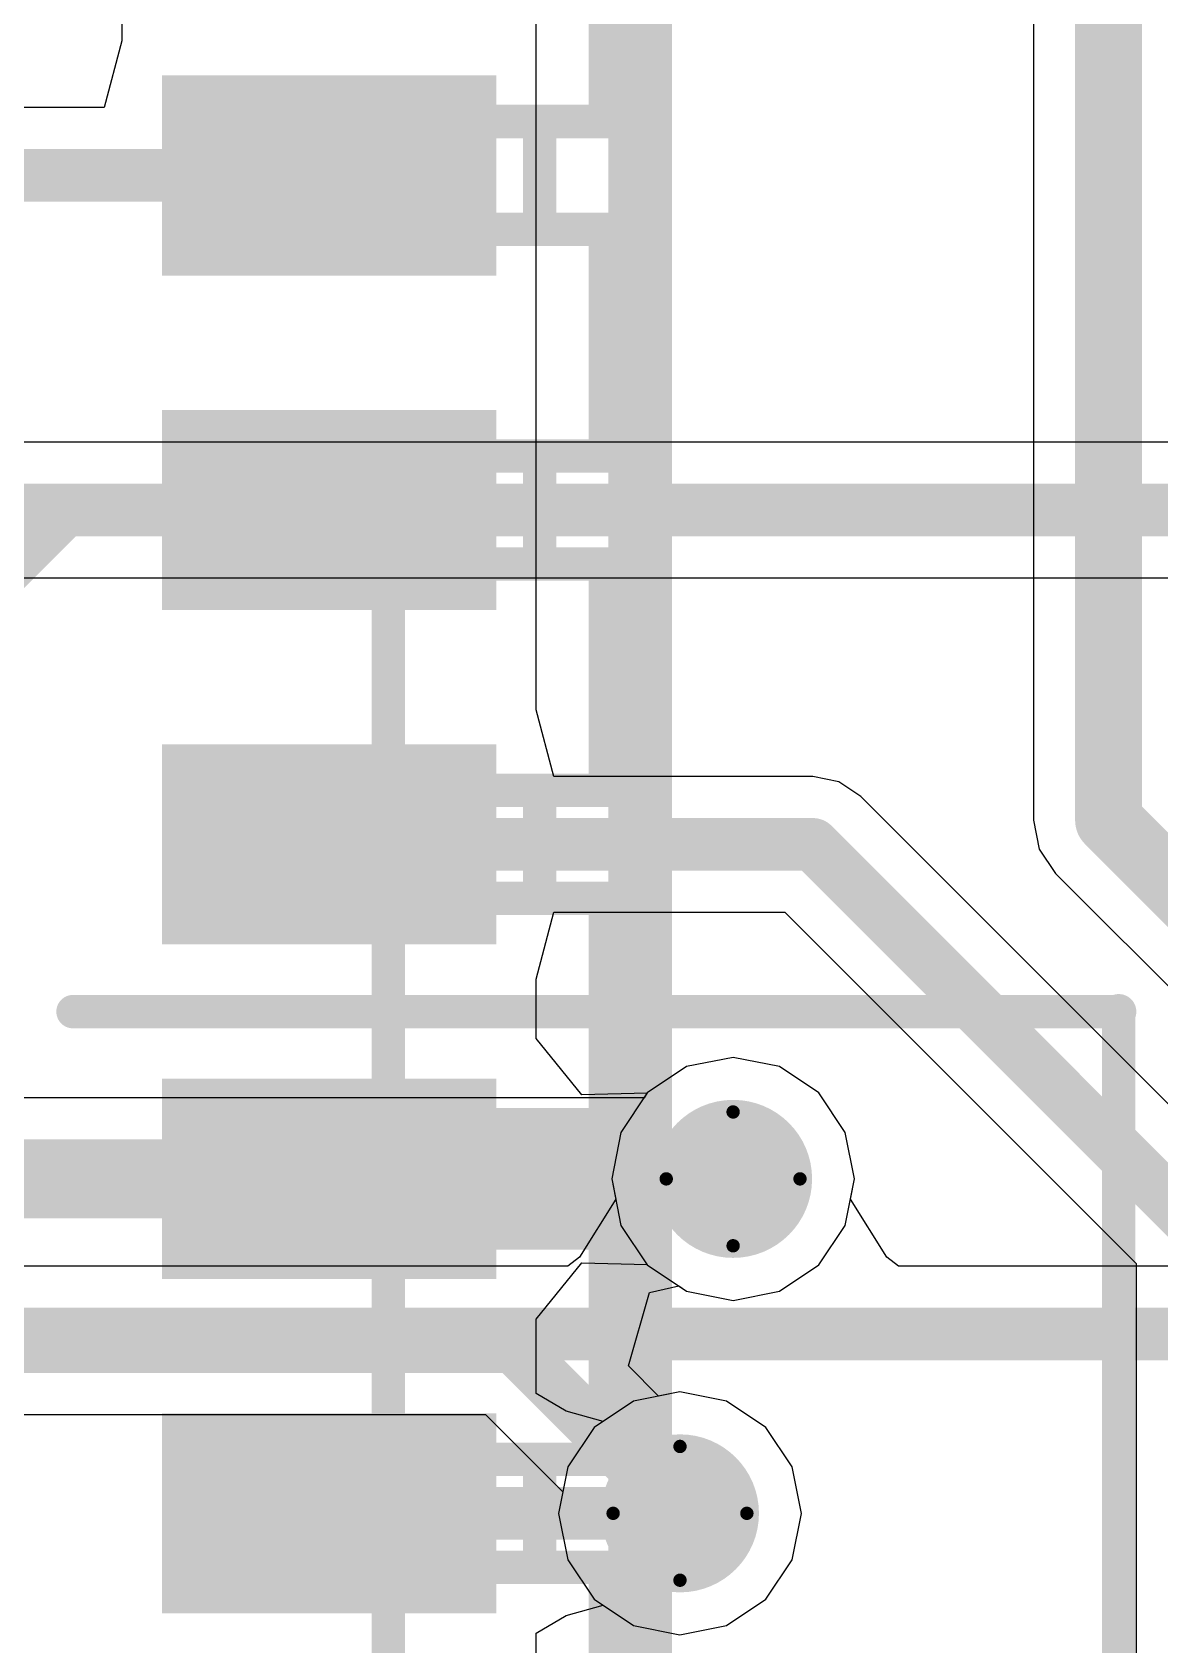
# Model space of a CAD drawing. Header units: millimetres. Extents: x -16 to 330, y -45 to 150.
# Drawn here: x 77.6 to 81.89, y 47.1 to 53.23 of the extents above; entities that cross this region are included whole.
import ezdxf

# ---------------------------------------------------------------- set-up
doc = ezdxf.new("R2010")
doc.units = ezdxf.units.MM
for name, color, linetype in [('BottomLayer', 5, 'Continuous'), ('BottomSolder', 6, 'Continuous'), ('DrillDrawing', 1, 'Continuous'), ('Mechanical13', 56, 'Continuous'), ('MidLayer1', 16, 'Continuous'), ('MidLayer2', 76, 'Continuous'), ('TopLayer', 1, 'Continuous'), ('TopPaste', 8, 'Continuous'), ('TopSolder', 216, 'Continuous'), ('ViaHoleLayer', 16, 'Continuous')]:
    doc.layers.add(name, color=color, linetype=linetype)

# ---------------------------------------------------------------- blocks, each defined once
blk = doc.blocks.new('16_SOIC_73')
at = {"layer": 'TopLayer'}
for points in [[(5.085, -2.16), (6.355, -2.16), (6.355, -2.92), (5.085, -2.92)], [(5.085, -3.43), (6.355, -3.43), (6.355, -4.19), (5.085, -4.19)], [(5.085, -4.7), (6.355, -4.7), (6.355, -5.46), (5.085, -5.46)], [(5.085, -5.97), (6.355, -5.97), (6.355, -6.73), (5.085, -6.73)], [(5.085, -7.24), (6.355, -7.24), (6.355, -8), (5.085, -8)]]:
    blk.add_hatch(color=1, dxfattribs=at).paths.add_polyline_path(points)
at = {"layer": 'TopPaste'}
for points in [[(5.085, -2.16), (6.355, -2.16), (6.355, -2.92), (5.085, -2.92)], [(5.085, -3.43), (6.355, -3.43), (6.355, -4.19), (5.085, -4.19)], [(5.085, -4.7), (6.355, -4.7), (6.355, -5.46), (5.085, -5.46)], [(5.085, -5.97), (6.355, -5.97), (6.355, -6.73), (5.085, -6.73)], [(5.085, -7.24), (6.355, -7.24), (6.355, -8), (5.085, -8)]]:
    blk.add_hatch(color=8, dxfattribs=at).paths.add_polyline_path(points)
at = {"layer": 'TopSolder'}
for points in [[(5.085, -2.16), (6.355, -2.16), (6.355, -2.92), (5.085, -2.92)], [(5.085, -3.43), (6.355, -3.43), (6.355, -4.19), (5.085, -4.19)], [(5.085, -4.7), (6.355, -4.7), (6.355, -5.46), (5.085, -5.46)], [(5.085, -5.97), (6.355, -5.97), (6.355, -6.73), (5.085, -6.73)], [(5.085, -7.24), (6.355, -7.24), (6.355, -8), (5.085, -8)]]:
    blk.add_hatch(color=216, dxfattribs=at).paths.add_polyline_path(points)

msp = doc.modelspace()

# ---------------------------------------------------------------- hatches: boundary and pattern name
at = {"layer": 'BottomLayer'}
h = msp.add_hatch(color=5, dxfattribs=at)
edge = h.paths.add_edge_path()
edge.add_arc((80.2662, 48.8738), 0.3, 0, 360)
h = msp.add_hatch(color=5, dxfattribs=at)
edge = h.paths.add_edge_path()
edge.add_arc((80.0644, 47.6038), 0.3, 0, 360)
at = {"layer": 'BottomSolder'}
h = msp.add_hatch(color=6, dxfattribs=at)
edge = h.paths.add_edge_path()
edge.add_arc((80.2662, 48.8738), 0.15, 0, 360)
h = msp.add_hatch(color=6, dxfattribs=at)
edge = h.paths.add_edge_path()
edge.add_arc((80.0644, 47.6038), 0.15, 0, 360)
at = {"layer": 'MidLayer1'}
h = msp.add_hatch(color=16, dxfattribs=at)
edge = h.paths.add_edge_path()
edge.add_arc((80.2662, 48.8738), 0.3, 0, 360)
h = msp.add_hatch(color=16, dxfattribs=at)
edge = h.paths.add_edge_path()
edge.add_arc((80.0644, 47.6038), 0.3, 0, 360)
at = {"layer": 'MidLayer2'}
h = msp.add_hatch(color=76, dxfattribs=at)
edge = h.paths.add_edge_path()
edge.add_arc((80.2662, 48.8738), 0.3, 0, 360)
h = msp.add_hatch(color=76, dxfattribs=at)
edge = h.paths.add_edge_path()
edge.add_arc((80.0644, 47.6038), 0.3, 0, 360)
at = {"layer": 'TopLayer'}
h = msp.add_hatch(color=1, dxfattribs=at)
edge = h.paths.add_edge_path()
edge.add_arc((80.2662, 48.8738), 0.3, 0, 360)
h = msp.add_hatch(color=1, dxfattribs=at)
edge = h.paths.add_edge_path()
edge.add_arc((80.0644, 47.6038), 0.3, 0, 360)
at = {"layer": 'TopSolder'}
h = msp.add_hatch(color=216, dxfattribs=at)
edge = h.paths.add_edge_path()
edge.add_arc((80.2662, 48.8738), 0.15, 0, 360)
h = msp.add_hatch(color=216, dxfattribs=at)
edge = h.paths.add_edge_path()
edge.add_arc((80.0644, 47.6038), 0.15, 0, 360)
at = {"layer": 'ViaHoleLayer'}
h = msp.add_hatch(color=16, dxfattribs=at)
edge = h.paths.add_edge_path()
edge.add_arc((80.2662, 48.8738), 0.15, 0, 360)
h = msp.add_hatch(color=16, dxfattribs=at)
edge = h.paths.add_edge_path()
edge.add_arc((80.0644, 47.6038), 0.15, 0, 360)

# ---------------------------------------------------------------- linework, layer by layer
at = {"layer": 'BottomLayer'}
for p, q in [((80.0897, 49.3), (79.9401, 49.2)), ((80.2662, 49.3351), (80.0897, 49.3)), ((80.4427, 49.3), (80.2662, 49.3351)), ((80.5924, 49.2), (80.4427, 49.3)), ((79.9281, 49.1821), (75.1486, 49.1821)), ((79.9401, 49.2), (79.9281, 49.1821)), ((80.6924, 49.0503), (80.5924, 49.2)), ((80.7275, 48.8738), (80.6924, 49.0503)), ((80.6924, 48.6973), (80.7275, 48.8738)), ((80.5924, 48.5476), (80.6924, 48.6973)), ((80.4427, 48.4477), (80.5924, 48.5476)), ((79.8683, 48.1639), (79.949, 48.4424)), ((79.949, 48.4424), (80.0602, 48.4674)), ((80.0602, 48.4674), (80.0897, 48.4477)), ((80.0897, 48.4477), (80.2662, 48.4125)), ((80.2662, 48.4125), (80.4427, 48.4477)), ((79.9833, 48.0489), (79.8683, 48.1639)), ((80.0644, 48.0651), (79.9833, 48.0489)), ((80.241, 48.03), (80.0644, 48.0651)), ((80.3906, 47.93), (80.241, 48.03)), ((77.0821, 47.9787), (79.3256, 47.9787)), ((79.3256, 47.9787), (79.6193, 47.685)), ((80.4906, 47.7803), (80.3906, 47.93)), ((80.5257, 47.6038), (80.4906, 47.7803)), ((79.6193, 47.685), (79.6032, 47.6038)), ((79.6032, 47.6038), (79.6383, 47.4273)), ((80.4906, 47.4273), (80.5257, 47.6038)), ((79.6383, 47.4273), (79.7383, 47.2776)), ((80.3906, 47.2776), (80.4906, 47.4273)), ((79.7383, 47.2776), (79.8879, 47.1777)), ((80.241, 47.1777), (80.3906, 47.2776)), ((79.8879, 47.1777), (80.0644, 47.1425)), ((80.0644, 47.1425), (80.241, 47.1777))]:
    msp.add_line(p, q, dxfattribs=at)
for points, const_width in [([(75.1486, 48.8738), (80.2662, 48.8738)], 0.3), ([(75.8966, 48.2361), (79.4322, 48.2361)], 0.2), ([(79.4322, 48.2361), (80.0644, 47.6038)], 0.2)]:
    msp.add_lwpolyline(points, dxfattribs=dict(at, const_width=const_width))
for points, const_width in [([(80.1912, 48.8738, 1), (80.3412, 48.8738, 1)], 0.15), ([(79.3822, 48.2361, 1), (79.4822, 48.2361, 1)], 0.1), ([(79.3822, 48.2361, 1), (79.4822, 48.2361, 1)], 0.1), ([(80.0144, 47.6038, 1), (80.1144, 47.6038, 1)], 0.1)]:
    msp.add_lwpolyline(points, format="xyb", close=True, dxfattribs=dict(at, const_width=const_width))
at = {"layer": 'DrillDrawing', "const_width": 0.0508}
for points in [[(80.0122, 48.8738), (80.2662, 49.1278)], [(80.2662, 49.1278), (80.5202, 48.8738)], [(80.0122, 48.8738), (80.2662, 48.6198)], [(80.2662, 48.6198), (80.5202, 48.8738)], [(79.8104, 47.6038), (80.0644, 47.8578)], [(80.0644, 47.8578), (80.3184, 47.6038)], [(79.8104, 47.6038), (80.0644, 47.3498)], [(80.0644, 47.3498), (80.3184, 47.6038)]]:
    msp.add_lwpolyline(points, dxfattribs=at)
at = {"layer": 'DrillDrawing', "const_width": 0.0254}
for points in [[(80.2535, 49.1278, 1), (80.2789, 49.1278, 1)], [(80.2535, 49.1278, 1), (80.2789, 49.1278, 1)], [(79.9995, 48.8738, 1), (80.0249, 48.8738, 1)], [(79.9995, 48.8738, 1), (80.0249, 48.8738, 1)], [(80.5075, 48.8738, 1), (80.5329, 48.8738, 1)], [(80.5075, 48.8738, 1), (80.5329, 48.8738, 1)], [(80.2535, 48.6198, 1), (80.2789, 48.6198, 1)], [(80.2535, 48.6198, 1), (80.2789, 48.6198, 1)], [(80.0517, 47.8578, 1), (80.0771, 47.8578, 1)], [(80.0517, 47.8578, 1), (80.0771, 47.8578, 1)], [(79.7977, 47.6038, 1), (79.8231, 47.6038, 1)], [(79.7977, 47.6038, 1), (79.8231, 47.6038, 1)], [(80.3057, 47.6038, 1), (80.3311, 47.6038, 1)], [(80.3057, 47.6038, 1), (80.3311, 47.6038, 1)], [(80.0517, 47.3498, 1), (80.0771, 47.3498, 1)], [(80.0517, 47.3498, 1), (80.0771, 47.3498, 1)]]:
    msp.add_lwpolyline(points, format="xyb", close=True, dxfattribs=at)
at = {"layer": 'Mechanical13', "const_width": 0.127}
for points in [[(79.8562, 44.7713), (79.8562, 54.2463)], [(79.9711, 44.8287), (79.9711, 54.1889)], [(79.7812, 52.8888), (79.7812, 53.7488)], [(78.7312, 52.8888), (79.1312, 52.8888)], [(78.7312, 52.4788), (78.7312, 52.8888)], [(79.1312, 52.4788), (79.1312, 52.8888)], [(79.1312, 52.8888), (79.2312, 52.8888)], [(79.2312, 52.8888), (79.5312, 52.8888)], [(79.2312, 52.4788), (79.2312, 52.8888)], [(79.5312, 52.8888), (79.8562, 52.8888)], [(79.5312, 52.4788), (79.5312, 52.8888)], [(78.7312, 52.4788), (79.1312, 52.4788)], [(79.1312, 52.4788), (79.2312, 52.4788)], [(79.2312, 52.4788), (79.5312, 52.4788)], [(79.5312, 52.4788), (79.8562, 52.4788)], [(79.7812, 51.6188), (79.7812, 52.4788)], [(78.7312, 51.6188), (79.1312, 51.6188)], [(78.7312, 51.2088), (78.7312, 51.6188)], [(78.9562, 43.7088), (78.9562, 51.6535)], [(78.9562, 43.7088), (78.9562, 51.6535)], [(79.1312, 51.2088), (79.1312, 51.6188)], [(79.1312, 51.6188), (79.2312, 51.6188)], [(79.2312, 51.6188), (79.5312, 51.6188)], [(79.2312, 51.2088), (79.2312, 51.6188)], [(79.5312, 51.6188), (79.8562, 51.6188)], [(79.5312, 51.2088), (79.5312, 51.6188)], [(78.7312, 51.2088), (79.1312, 51.2088)], [(79.1312, 51.2088), (79.2312, 51.2088)], [(79.2312, 51.2088), (79.5312, 51.2088)], [(79.5312, 51.2088), (79.8562, 51.2088)], [(79.7812, 50.3488), (79.7812, 51.2088)], [(78.7312, 50.3488), (79.1312, 50.3488)], [(78.7312, 49.9388), (78.7312, 50.3488)], [(79.1312, 49.9388), (79.1312, 50.3488)], [(79.1312, 50.3488), (79.2312, 50.3488)], [(79.2312, 49.9388), (79.2312, 50.3488)], [(79.2312, 50.3488), (79.5312, 50.3488)], [(79.5312, 50.3488), (79.8562, 50.3488)], [(79.5312, 49.9388), (79.5312, 50.3488)], [(78.7312, 49.9388), (79.1312, 49.9388)], [(79.1312, 49.9388), (79.2312, 49.9388)], [(79.2312, 49.9388), (79.5312, 49.9388)], [(79.5312, 49.9388), (79.8562, 49.9388)], [(79.7812, 49.0788), (79.7812, 49.9388)], [(77.7589, 49.5088), (81.7312, 49.5088)], [(77.7589, 49.5088), (81.7312, 49.5088)], [(81.7312, 41.5641), (81.7312, 49.5088)], [(81.7312, 41.5641), (81.7312, 49.5088)], [(78.7312, 49.0788), (79.1312, 49.0788)], [(78.7312, 48.6688), (78.7312, 49.0788)], [(79.1312, 49.0788), (79.2312, 49.0788)], [(79.1312, 48.6688), (79.1312, 49.0788)], [(79.2312, 49.0788), (79.5312, 49.0788)], [(79.2312, 48.6688), (79.2312, 49.0788)], [(79.5312, 49.0788), (79.8562, 49.0788)], [(79.5312, 48.6688), (79.5312, 49.0788)], [(78.7312, 48.6688), (79.1312, 48.6688)], [(79.1312, 48.6688), (79.2312, 48.6688)], [(79.2312, 48.6688), (79.5312, 48.6688)], [(79.5312, 48.6688), (79.8562, 48.6688)], [(79.7812, 47.8088), (79.7812, 48.6688)], [(78.7312, 47.8088), (79.1312, 47.8088)], [(78.7312, 47.3988), (78.7312, 47.8088)], [(79.1312, 47.8088), (79.2312, 47.8088)], [(79.1312, 47.3988), (79.1312, 47.8088)], [(79.2312, 47.8088), (79.5312, 47.8088)], [(79.2312, 47.3988), (79.2312, 47.8088)], [(79.5312, 47.8088), (79.8562, 47.8088)], [(79.5312, 47.3988), (79.5312, 47.8088)], [(78.7312, 47.3988), (79.1312, 47.3988)], [(79.1312, 47.3988), (79.2312, 47.3988)], [(79.2312, 47.3988), (79.5312, 47.3988)], [(79.5312, 47.3988), (79.8562, 47.3988)], [(79.7812, 46.5388), (79.7812, 47.3988)]]:
    msp.add_lwpolyline(points, dxfattribs=at)
at = {"layer": 'Mechanical13'}
for points, const_width in [([(78.6995, 52.8888, 1), (78.763, 52.8888, 1)], 0.0635), ([(78.6995, 52.8888, 1), (78.763, 52.8888, 1)], 0.0635), ([(79.0995, 52.8888, 1), (79.163, 52.8888, 1)], 0.0635), ([(79.0995, 52.8888, 1), (79.163, 52.8888, 1)], 0.0635), ([(79.0995, 52.8888, 1), (79.163, 52.8888, 1)], 0.0635), ([(79.1995, 52.8888, 1), (79.263, 52.8888, 1)], 0.0635), ([(79.1995, 52.8888, 1), (79.263, 52.8888, 1)], 0.0635), ([(79.1995, 52.8888, 1), (79.263, 52.8888, 1)], 0.0635), ([(79.4995, 52.8888, 1), (79.563, 52.8888, 1)], 0.0635), ([(79.4995, 52.8888, 1), (79.563, 52.8888, 1)], 0.0635), ([(79.4995, 52.8888, 1), (79.563, 52.8888, 1)], 0.0635), ([(79.7495, 52.8888, 1), (79.813, 52.8888, 1)], 0.0635), ([(79.8245, 52.8888, 1), (79.888, 52.8888, 1)], 0.0635), ([(78.6995, 52.4788, 1), (78.763, 52.4788, 1)], 0.0635), ([(78.6995, 52.4788, 1), (78.763, 52.4788, 1)], 0.0635), ([(79.0995, 52.4788, 1), (79.163, 52.4788, 1)], 0.0635), ([(79.0995, 52.4788, 1), (79.163, 52.4788, 1)], 0.0635), ([(79.0995, 52.4788, 1), (79.163, 52.4788, 1)], 0.0635), ([(79.1995, 52.4788, 1), (79.263, 52.4788, 1)], 0.0635), ([(79.1995, 52.4788, 1), (79.263, 52.4788, 1)], 0.0635), ([(79.1995, 52.4788, 1), (79.263, 52.4788, 1)], 0.0635), ([(79.4995, 52.4788, 1), (79.563, 52.4788, 1)], 0.0635), ([(79.4995, 52.4788, 1), (79.563, 52.4788, 1)], 0.0635), ([(79.4995, 52.4788, 1), (79.563, 52.4788, 1)], 0.0635), ([(79.7495, 52.4788, 1), (79.813, 52.4788, 1)], 0.0635), ([(79.8245, 52.4788, 1), (79.888, 52.4788, 1)], 0.0635), ([(78.6995, 51.6188, 1), (78.763, 51.6188, 1)], 0.0635), ([(78.6995, 51.6188, 1), (78.763, 51.6188, 1)], 0.0635), ([(78.9245, 51.6535, 1), (78.988, 51.6535, 1)], 0.0635), ([(78.9245, 51.6535, 1), (78.988, 51.6535, 1)], 0.0635), ([(79.0995, 51.6188, 1), (79.163, 51.6188, 1)], 0.0635), ([(79.0995, 51.6188, 1), (79.163, 51.6188, 1)], 0.0635), ([(79.0995, 51.6188, 1), (79.163, 51.6188, 1)], 0.0635), ([(79.1995, 51.6188, 1), (79.263, 51.6188, 1)], 0.0635), ([(79.1995, 51.6188, 1), (79.263, 51.6188, 1)], 0.0635), ([(79.1995, 51.6188, 1), (79.263, 51.6188, 1)], 0.0635), ([(79.4995, 51.6188, 1), (79.563, 51.6188, 1)], 0.0635), ([(79.4995, 51.6188, 1), (79.563, 51.6188, 1)], 0.0635), ([(79.4995, 51.6188, 1), (79.563, 51.6188, 1)], 0.0635), ([(79.7495, 51.6188, 1), (79.813, 51.6188, 1)], 0.0635), ([(79.8245, 51.6188, 1), (79.888, 51.6188, 1)], 0.0635), ([(78.6995, 51.2088, 1), (78.763, 51.2088, 1)], 0.0635), ([(78.6995, 51.2088, 1), (78.763, 51.2088, 1)], 0.0635), ([(79.0995, 51.2088, 1), (79.163, 51.2088, 1)], 0.0635), ([(79.0995, 51.2088, 1), (79.163, 51.2088, 1)], 0.0635), ([(79.0995, 51.2088, 1), (79.163, 51.2088, 1)], 0.0635), ([(79.1995, 51.2088, 1), (79.263, 51.2088, 1)], 0.0635), ([(79.1995, 51.2088, 1), (79.263, 51.2088, 1)], 0.0635), ([(79.1995, 51.2088, 1), (79.263, 51.2088, 1)], 0.0635), ([(79.4995, 51.2088, 1), (79.563, 51.2088, 1)], 0.0635), ([(79.4995, 51.2088, 1), (79.563, 51.2088, 1)], 0.0635), ([(79.4995, 51.2088, 1), (79.563, 51.2088, 1)], 0.0635), ([(79.7495, 51.2088, 1), (79.813, 51.2088, 1)], 0.0635), ([(79.8245, 51.2088, 1), (79.888, 51.2088, 1)], 0.0635), ([(78.6995, 50.3488, 1), (78.763, 50.3488, 1)], 0.0635), ([(78.6995, 50.3488, 1), (78.763, 50.3488, 1)], 0.0635), ([(79.0995, 50.3488, 1), (79.163, 50.3488, 1)], 0.0635), ([(79.0995, 50.3488, 1), (79.163, 50.3488, 1)], 0.0635), ([(79.0995, 50.3488, 1), (79.163, 50.3488, 1)], 0.0635), ([(79.1995, 50.3488, 1), (79.263, 50.3488, 1)], 0.0635), ([(79.1995, 50.3488, 1), (79.263, 50.3488, 1)], 0.0635), ([(79.1995, 50.3488, 1), (79.263, 50.3488, 1)], 0.0635), ([(79.4995, 50.3488, 1), (79.563, 50.3488, 1)], 0.0635), ([(79.4995, 50.3488, 1), (79.563, 50.3488, 1)], 0.0635), ([(79.4995, 50.3488, 1), (79.563, 50.3488, 1)], 0.0635), ([(79.7495, 50.3488, 1), (79.813, 50.3488, 1)], 0.0635), ([(79.8245, 50.3488, 1), (79.888, 50.3488, 1)], 0.0635), ([(78.6995, 49.9388, 1), (78.763, 49.9388, 1)], 0.0635), ([(78.6995, 49.9388, 1), (78.763, 49.9388, 1)], 0.0635), ([(79.0995, 49.9388, 1), (79.163, 49.9388, 1)], 0.0635), ([(79.0995, 49.9388, 1), (79.163, 49.9388, 1)], 0.0635), ([(79.0995, 49.9388, 1), (79.163, 49.9388, 1)], 0.0635), ([(79.1995, 49.9388, 1), (79.263, 49.9388, 1)], 0.0635), ([(79.1995, 49.9388, 1), (79.263, 49.9388, 1)], 0.0635), ([(79.1995, 49.9388, 1), (79.263, 49.9388, 1)], 0.0635), ([(79.4995, 49.9388, 1), (79.563, 49.9388, 1)], 0.0635), ([(79.4995, 49.9388, 1), (79.563, 49.9388, 1)], 0.0635), ([(79.4995, 49.9388, 1), (79.563, 49.9388, 1)], 0.0635), ([(79.7495, 49.9388, 1), (79.813, 49.9388, 1)], 0.0635), ([(79.8245, 49.9388, 1), (79.888, 49.9388, 1)], 0.0635), ([(77.7271, 49.5088, 1), (77.7906, 49.5088, 1)], 0.0635), ([(77.7271, 49.5088, 1), (77.7906, 49.5088, 1)], 0.0635), ([(81.7344, 49.5088, 1), (81.7281, 49.5088, 1)], 0.127), ([(81.7344, 49.5088, 1), (81.7281, 49.5088, 1)], 0.127), ([(81.6963, 49.5088, 1), (81.7598, 49.5088, 1)], 0.0635), ([(81.6963, 49.5088, 1), (81.7598, 49.5088, 1)], 0.0635), ([(81.6995, 49.5088, 1), (81.763, 49.5088, 1)], 0.0635), ([(81.6995, 49.5088, 1), (81.763, 49.5088, 1)], 0.0635), ([(81.6995, 49.5088, 1), (81.763, 49.5088, 1)], 0.0635), ([(81.6995, 49.5088, 1), (81.763, 49.5088, 1)], 0.0635), ([(81.7027, 49.5088, 1), (81.7662, 49.5088, 1)], 0.0635), ([(81.7027, 49.5088, 1), (81.7662, 49.5088, 1)], 0.0635), ([(78.6995, 49.0788, 1), (78.763, 49.0788, 1)], 0.0635), ([(78.6995, 49.0788, 1), (78.763, 49.0788, 1)], 0.0635), ([(79.0995, 49.0788, 1), (79.163, 49.0788, 1)], 0.0635), ([(79.0995, 49.0788, 1), (79.163, 49.0788, 1)], 0.0635), ([(79.0995, 49.0788, 1), (79.163, 49.0788, 1)], 0.0635), ([(79.1995, 49.0788, 1), (79.263, 49.0788, 1)], 0.0635), ([(79.1995, 49.0788, 1), (79.263, 49.0788, 1)], 0.0635), ([(79.1995, 49.0788, 1), (79.263, 49.0788, 1)], 0.0635), ([(79.4995, 49.0788, 1), (79.563, 49.0788, 1)], 0.0635), ([(79.4995, 49.0788, 1), (79.563, 49.0788, 1)], 0.0635), ([(79.4995, 49.0788, 1), (79.563, 49.0788, 1)], 0.0635), ([(79.7495, 49.0788, 1), (79.813, 49.0788, 1)], 0.0635), ([(79.8245, 49.0788, 1), (79.888, 49.0788, 1)], 0.0635), ([(78.6995, 48.6688, 1), (78.763, 48.6688, 1)], 0.0635), ([(78.6995, 48.6688, 1), (78.763, 48.6688, 1)], 0.0635), ([(79.0995, 48.6688, 1), (79.163, 48.6688, 1)], 0.0635), ([(79.0995, 48.6688, 1), (79.163, 48.6688, 1)], 0.0635), ([(79.0995, 48.6688, 1), (79.163, 48.6688, 1)], 0.0635), ([(79.1995, 48.6688, 1), (79.263, 48.6688, 1)], 0.0635), ([(79.1995, 48.6688, 1), (79.263, 48.6688, 1)], 0.0635), ([(79.1995, 48.6688, 1), (79.263, 48.6688, 1)], 0.0635), ([(79.4995, 48.6688, 1), (79.563, 48.6688, 1)], 0.0635), ([(79.4995, 48.6688, 1), (79.563, 48.6688, 1)], 0.0635), ([(79.4995, 48.6688, 1), (79.563, 48.6688, 1)], 0.0635), ([(79.7495, 48.6688, 1), (79.813, 48.6688, 1)], 0.0635), ([(79.8245, 48.6688, 1), (79.888, 48.6688, 1)], 0.0635), ([(78.6995, 47.8088, 1), (78.763, 47.8088, 1)], 0.0635), ([(78.6995, 47.8088, 1), (78.763, 47.8088, 1)], 0.0635), ([(79.0995, 47.8088, 1), (79.163, 47.8088, 1)], 0.0635), ([(79.0995, 47.8088, 1), (79.163, 47.8088, 1)], 0.0635), ([(79.0995, 47.8088, 1), (79.163, 47.8088, 1)], 0.0635), ([(79.1995, 47.8088, 1), (79.263, 47.8088, 1)], 0.0635), ([(79.1995, 47.8088, 1), (79.263, 47.8088, 1)], 0.0635), ([(79.1995, 47.8088, 1), (79.263, 47.8088, 1)], 0.0635), ([(79.4995, 47.8088, 1), (79.563, 47.8088, 1)], 0.0635), ([(79.4995, 47.8088, 1), (79.563, 47.8088, 1)], 0.0635), ([(79.4995, 47.8088, 1), (79.563, 47.8088, 1)], 0.0635), ([(79.7495, 47.8088, 1), (79.813, 47.8088, 1)], 0.0635), ([(79.8245, 47.8088, 1), (79.888, 47.8088, 1)], 0.0635), ([(78.6995, 47.3988, 1), (78.763, 47.3988, 1)], 0.0635), ([(78.6995, 47.3988, 1), (78.763, 47.3988, 1)], 0.0635), ([(79.0995, 47.3988, 1), (79.163, 47.3988, 1)], 0.0635), ([(79.0995, 47.3988, 1), (79.163, 47.3988, 1)], 0.0635), ([(79.0995, 47.3988, 1), (79.163, 47.3988, 1)], 0.0635), ([(79.1995, 47.3988, 1), (79.263, 47.3988, 1)], 0.0635), ([(79.1995, 47.3988, 1), (79.263, 47.3988, 1)], 0.0635), ([(79.1995, 47.3988, 1), (79.263, 47.3988, 1)], 0.0635), ([(79.4995, 47.3988, 1), (79.563, 47.3988, 1)], 0.0635), ([(79.4995, 47.3988, 1), (79.563, 47.3988, 1)], 0.0635), ([(79.4995, 47.3988, 1), (79.563, 47.3988, 1)], 0.0635), ([(79.7495, 47.3988, 1), (79.813, 47.3988, 1)], 0.0635), ([(79.8245, 47.3988, 1), (79.888, 47.3988, 1)], 0.0635)]:
    msp.add_lwpolyline(points, format="xyb", close=True, dxfattribs=dict(at, const_width=const_width))
at = {"layer": 'MidLayer1'}
for p, q in [((82.7459, 51.6712), (74.4134, 51.6712)), ((74.4134, 51.1565), (82.7459, 51.1565)), ((80.0897, 49.3), (79.9401, 49.2)), ((80.2662, 49.3351), (80.0897, 49.3)), ((80.4427, 49.3), (80.2662, 49.3351)), ((80.5924, 49.2), (80.4427, 49.3)), ((79.9401, 49.2), (79.8401, 49.0503)), ((80.6924, 49.0503), (80.5924, 49.2)), ((79.8401, 49.0503), (79.805, 48.8738)), ((80.7275, 48.8738), (80.6924, 49.0503)), ((79.805, 48.8738), (79.8401, 48.6973)), ((80.6924, 48.6973), (80.7275, 48.8738)), ((79.8401, 48.6973), (79.9401, 48.5476)), ((80.5924, 48.5476), (80.6924, 48.6973)), ((79.9401, 48.5476), (80.0897, 48.4477)), ((80.4427, 48.4477), (80.5924, 48.5476)), ((80.0897, 48.4477), (80.2662, 48.4125)), ((80.2662, 48.4125), (80.4427, 48.4477)), ((80.0644, 48.0651), (79.8879, 48.03)), ((80.241, 48.03), (80.0644, 48.0651)), ((79.8879, 48.03), (79.7383, 47.93)), ((80.3906, 47.93), (80.241, 48.03)), ((79.7383, 47.93), (79.6383, 47.7803)), ((80.4906, 47.7803), (80.3906, 47.93)), ((79.6383, 47.7803), (79.6032, 47.6038)), ((80.5257, 47.6038), (80.4906, 47.7803)), ((79.6032, 47.6038), (79.6383, 47.4273)), ((80.4906, 47.4273), (80.5257, 47.6038)), ((79.6383, 47.4273), (79.7383, 47.2776)), ((80.3906, 47.2776), (80.4906, 47.4273)), ((79.7383, 47.2776), (79.8879, 47.1777)), ((80.241, 47.1777), (80.3906, 47.2776)), ((79.8879, 47.1777), (80.0644, 47.1425)), ((80.0644, 47.1425), (80.241, 47.1777))]:
    msp.add_line(p, q, dxfattribs=at)
at = {"layer": 'MidLayer1', "const_width": 0.2}
msp.add_lwpolyline([(74.0412, 51.4138), (83.118, 51.4138)], dxfattribs=at)
at = {"layer": 'MidLayer2'}
for p, q in [((80.0897, 49.3), (79.9401, 49.2)), ((80.2662, 49.3351), (80.0897, 49.3)), ((80.4427, 49.3), (80.2662, 49.3351)), ((80.5924, 49.2), (80.4427, 49.3)), ((79.9401, 49.2), (79.8401, 49.0503)), ((80.6924, 49.0503), (80.5924, 49.2)), ((79.8401, 49.0503), (79.805, 48.8738)), ((80.7275, 48.8738), (80.6924, 49.0503)), ((79.805, 48.8738), (79.8203, 48.7968)), ((80.7121, 48.7968), (80.7275, 48.8738)), ((79.8203, 48.7968), (79.6825, 48.5769)), ((80.85, 48.5769), (80.7121, 48.7968)), ((79.6825, 48.5769), (79.6378, 48.5428)), ((80.8946, 48.5428), (80.85, 48.5769)), ((79.6378, 48.5428), (77.1716, 48.5428)), ((82.3096, 48.5428), (80.8946, 48.5428))]:
    msp.add_line(p, q, dxfattribs=at)
at = {"layer": 'MidLayer2', "const_width": 0.2}
msp.add_lwpolyline([(77.1716, 48.2854), (82.3096, 48.2854)], dxfattribs=at)
at = {"layer": 'TopLayer'}
for p, q in [((81.4074, 54.6563), (81.4074, 50.2353)), ((77.9438, 53.4214), (77.9438, 53.1952)), ((79.5186, 53.2162), (79.5186, 53.4214)), ((79.5186, 53.1674), (79.5186, 53.2162)), ((77.9438, 53.1952), (77.8769, 52.9412)), ((79.5186, 52.1514), (79.5186, 53.1674)), ((77.8769, 52.9412), (77.4794, 52.9412)), ((79.5186, 51.9462), (79.5186, 52.1514)), ((79.5186, 52.1514), (79.5186, 52.1514)), ((79.5186, 50.9302), (79.5186, 51.9462)), ((79.5186, 51.9462), (79.5186, 51.9462)), ((79.5186, 50.8814), (79.5186, 50.9302)), ((79.5186, 50.6552), (79.5186, 50.8814)), ((79.5856, 50.4012), (79.5186, 50.6552)), ((80.5694, 50.4012), (79.5856, 50.4012)), ((80.6679, 50.3816), (80.5694, 50.4012)), ((80.7514, 50.3258), (80.6679, 50.3816)), ((82.2364, 48.8408), (80.7514, 50.3258)), ((81.4074, 50.2353), (81.4074, 50.2353)), ((81.4074, 50.2353), (81.4291, 50.1263)), ((81.4291, 50.1263), (81.4909, 50.0339)), ((81.4909, 50.0339), (82.8523, 48.6724)), ((79.5186, 49.6325), (79.5856, 49.8865)), ((79.5856, 49.8865), (80.4628, 49.8865)), ((80.4628, 49.8865), (81.7971, 48.5522)), ((79.5186, 49.4062), (79.5186, 49.6325)), ((79.6911, 49.1932), (79.5186, 49.4062)), ((80.0897, 49.3), (79.9401, 49.2)), ((80.2662, 49.3351), (80.0897, 49.3)), ((80.4427, 49.3), (80.2662, 49.3351)), ((80.5924, 49.2), (80.4427, 49.3)), ((79.9397, 49.1994), (79.6911, 49.1932)), ((79.9401, 49.2), (79.9397, 49.1994)), ((80.6924, 49.0503), (80.5924, 49.2)), ((80.7275, 48.8738), (80.6924, 49.0503)), ((80.6924, 48.6973), (80.7275, 48.8738)), ((80.5924, 48.5476), (80.6924, 48.6973)), ((79.5186, 48.3414), (79.6911, 48.5544)), ((79.6911, 48.5544), (79.9397, 48.5482)), ((79.9397, 48.5482), (79.9401, 48.5476)), ((79.9401, 48.5476), (80.0897, 48.4477)), ((80.4427, 48.4477), (80.5924, 48.5476)), ((81.7971, 48.5522), (81.7971, 43.931)), ((80.0897, 48.4477), (80.2662, 48.4125)), ((80.2662, 48.4125), (80.4427, 48.4477)), ((79.5186, 48.1362), (79.5186, 48.3414)), ((79.5186, 48.0584), (79.5186, 48.1362)), ((80.0644, 48.0651), (79.8879, 48.03)), ((80.241, 48.03), (80.0644, 48.0651)), ((79.6322, 47.992), (79.5186, 48.0584)), ((79.8879, 48.03), (79.7726, 47.9529)), ((80.3906, 47.93), (80.241, 48.03)), ((79.7726, 47.9529), (79.6322, 47.992)), ((80.4906, 47.7803), (80.3906, 47.93)), ((80.5257, 47.6038), (80.4906, 47.7803)), ((80.4906, 47.4273), (80.5257, 47.6038)), ((80.3906, 47.2776), (80.4906, 47.4273)), ((80.241, 47.1777), (80.3906, 47.2776)), ((79.5186, 47.1492), (79.6322, 47.2156)), ((79.6322, 47.2156), (79.7726, 47.2547)), ((79.7726, 47.2547), (79.8879, 47.1777)), ((79.5186, 47.0714), (79.5186, 47.1492)), ((79.8879, 47.1777), (80.0644, 47.1425)), ((80.0644, 47.1425), (80.241, 47.1777))]:
    msp.add_line(p, q, dxfattribs=at)
for points, const_width in [([(81.6923, 50.2353), (81.6923, 54.7743)], 0.254), ([(77.4794, 52.6838), (78.7544, 52.6838)], 0.2), ([(77.4414, 51.127), (77.7282, 51.4138)], 0.2), ([(77.7282, 51.4138), (78.7312, 51.4138)], 0.2), ([(81.6923, 50.2353), (83.0538, 48.8738)], 0.254), ([(78.7544, 50.1438), (80.5694, 50.1438)], 0.2), ([(80.5694, 50.1438), (82.0544, 48.6588)], 0.2), ([(78.7312, 48.8738), (80.2662, 48.8738)], 0.3), ([(78.7312, 47.6038), (78.7544, 47.6038)], 0.2), ([(78.7544, 47.6038), (80.0644, 47.6038)], 0.2), ([(78.7544, 47.6038), (78.7994, 47.5588)], 0.2)]:
    msp.add_lwpolyline(points, dxfattribs=dict(at, const_width=const_width))
for points, const_width in [([(78.7044, 52.6838, 1), (78.8044, 52.6838, 1)], 0.1), ([(77.6782, 51.4138, 1), (77.7782, 51.4138, 1)], 0.1), ([(77.6782, 51.4138, 1), (77.7782, 51.4138, 1)], 0.1), ([(78.6812, 51.4138, 1), (78.7812, 51.4138, 1)], 0.1), ([(81.6288, 50.2353, 1), (81.7558, 50.2353, 1)], 0.127), ([(81.6288, 50.2353, 1), (81.7558, 50.2353, 1)], 0.127), ([(78.7044, 50.1438, 1), (78.8044, 50.1438, 1)], 0.1), ([(80.5194, 50.1438, 1), (80.6194, 50.1438, 1)], 0.1), ([(80.5194, 50.1438, 1), (80.6194, 50.1438, 1)], 0.1), ([(78.6562, 48.8738, 1), (78.8062, 48.8738, 1)], 0.15), ([(80.1912, 48.8738, 1), (80.3412, 48.8738, 1)], 0.15), ([(78.6812, 47.6038, 1), (78.7812, 47.6038, 1)], 0.1), ([(78.7044, 47.6038, 1), (78.8044, 47.6038, 1)], 0.1), ([(78.7044, 47.6038, 1), (78.8044, 47.6038, 1)], 0.1), ([(78.7044, 47.6038, 1), (78.8044, 47.6038, 1)], 0.1), ([(80.0144, 47.6038, 1), (80.1144, 47.6038, 1)], 0.1), ([(78.7494, 47.5588, 1), (78.8494, 47.5588, 1)], 0.1)]:
    msp.add_lwpolyline(points, format="xyb", close=True, dxfattribs=dict(at, const_width=const_width))

# ---------------------------------------------------------------- block references
at = {"rotation": 180}
msp.add_blockref('16_SOIC_73', (84.4512, 45.0638), dxfattribs=at)

doc.saveas('drawing.dxf')
